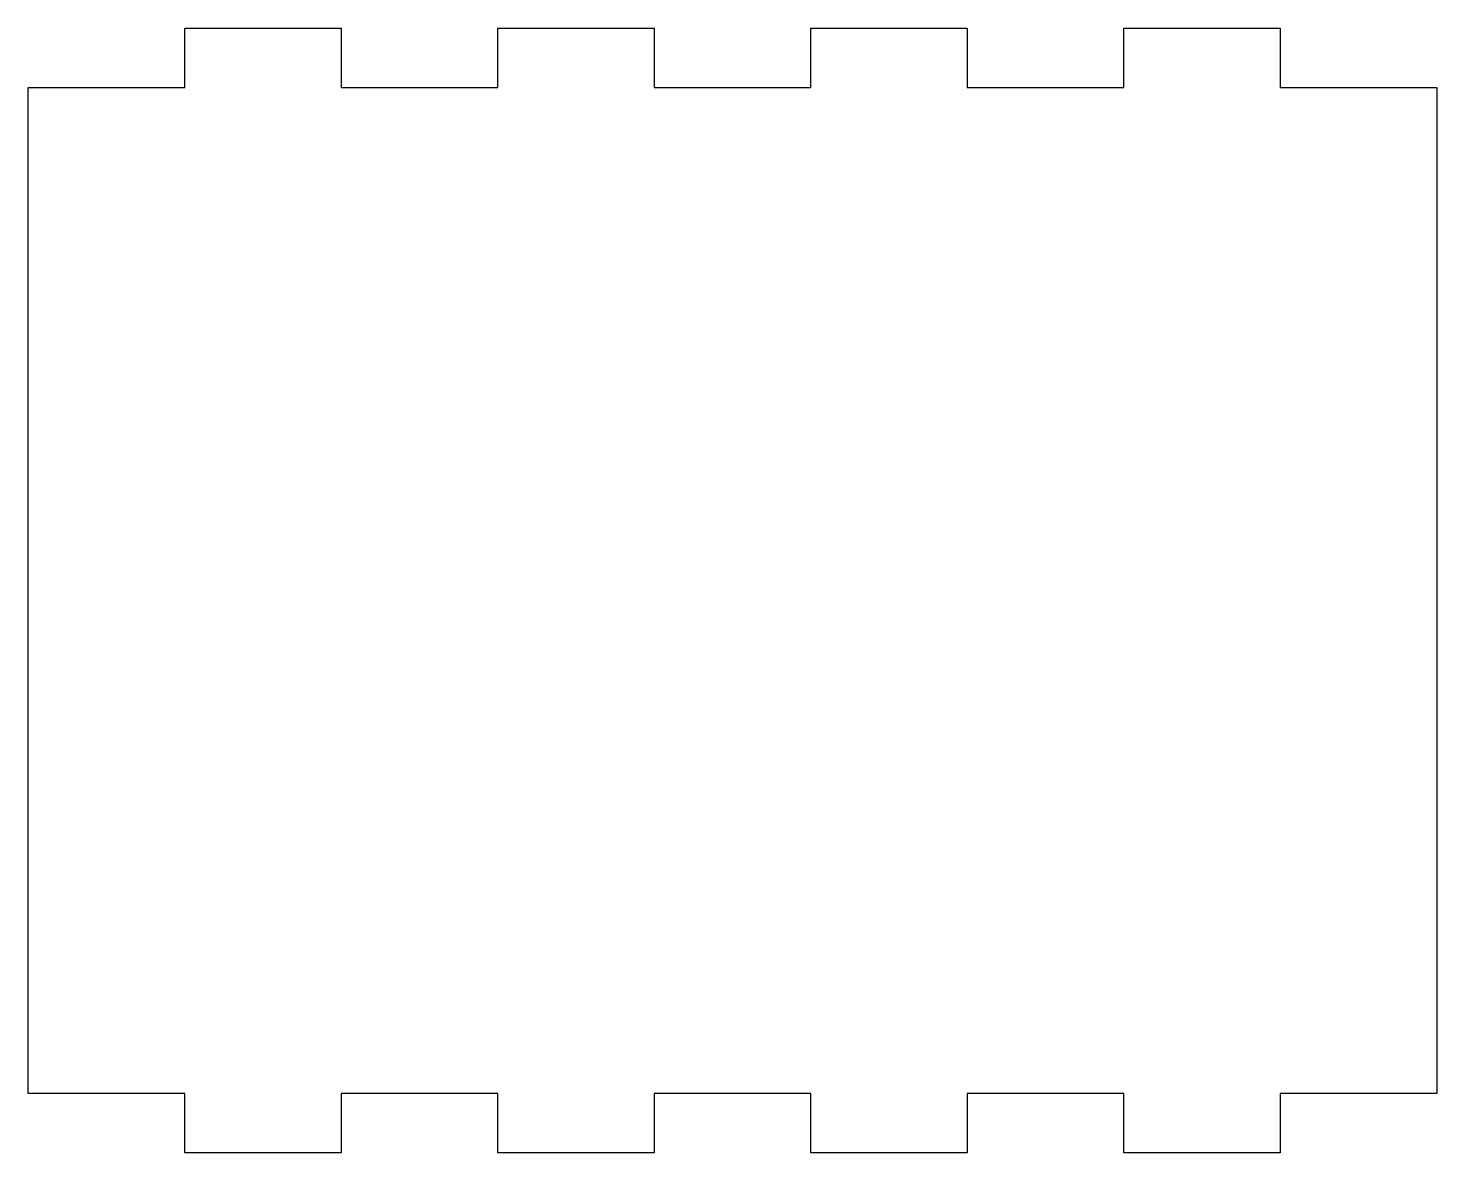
# Model space of a CAD drawing. Extents: x -73 to 67, y -56 to 55.
import ezdxf

# ---------------------------------------------------------------- set-up
doc = ezdxf.new("R2010")
doc.units = 0

msp = doc.modelspace()

# ---------------------------------------------------------------- linework, layer by layer
at = {"layer": '1', "color": 1}
for p, q in [((-57.395, 55.4), (-57.394, 55.401)), ((-57.395, 49.5), (-57.395, 55.4)), ((-57.394, 55.401), (-41.839, 55.401)), ((-41.839, 55.401), (-41.838, 55.4)), ((-41.838, 55.4), (-41.838, 49.5)), ((-26.284, 55.4), (-26.283, 55.401)), ((-26.284, 49.5), (-26.284, 55.4)), ((-26.283, 55.401), (-10.728, 55.401)), ((-10.728, 55.401), (-10.727, 55.4)), ((-10.727, 55.4), (-10.727, 49.5)), ((4.827, 55.4), (4.828, 55.401)), ((4.827, 49.5), (4.827, 55.4)), ((4.828, 55.401), (20.383, 55.401)), ((20.383, 55.401), (20.384, 55.4)), ((20.384, 55.4), (20.384, 49.5)), ((35.938, 55.4), (35.939, 55.401)), ((35.938, 49.5), (35.938, 55.4)), ((35.939, 55.401), (51.494, 55.401)), ((51.494, 55.401), (51.495, 55.4)), ((51.495, 55.4), (51.495, 49.5)), ((-72.951, -50.5), (-72.951, 49.5)), ((-72.951, 49.5), (-72.95, 49.5)), ((-72.95, 49.5), (-57.395, 49.5)), ((-41.838, 49.5), (-26.284, 49.5)), ((-10.727, 49.5), (4.827, 49.5)), ((20.384, 49.5), (35.938, 49.5)), ((51.495, 49.5), (67.05, 49.5)), ((67.05, 49.5), (67.05, 49.5)), ((67.05, 49.5), (67.05, -50.5)), ((-72.95, -50.5), (-72.951, -50.5)), ((-57.395, -50.5), (-72.95, -50.5)), ((-57.395, -56.4), (-57.395, -50.5)), ((-26.284, -50.5), (-41.838, -50.5)), ((-41.838, -50.5), (-41.838, -56.4)), ((-26.284, -56.4), (-26.284, -50.5)), ((4.827, -50.5), (-10.727, -50.5)), ((-10.727, -50.5), (-10.727, -56.4)), ((4.827, -56.4), (4.827, -50.5)), ((35.938, -50.5), (20.384, -50.5)), ((20.384, -50.5), (20.384, -56.4)), ((35.938, -56.4), (35.938, -50.5)), ((67.05, -50.5), (51.495, -50.5)), ((51.495, -50.5), (51.495, -56.4)), ((67.05, -50.5), (67.05, -50.5)), ((-57.394, -56.401), (-57.395, -56.4)), ((-41.839, -56.401), (-57.394, -56.401)), ((-41.838, -56.4), (-41.839, -56.401)), ((-26.283, -56.401), (-26.284, -56.4)), ((-10.728, -56.401), (-26.283, -56.401)), ((-10.727, -56.4), (-10.728, -56.401)), ((4.828, -56.401), (4.827, -56.4)), ((20.383, -56.401), (4.828, -56.401)), ((20.384, -56.4), (20.383, -56.401)), ((35.939, -56.401), (35.938, -56.4)), ((51.494, -56.401), (35.939, -56.401)), ((51.495, -56.4), (51.494, -56.401))]:
    msp.add_line(p, q, dxfattribs=at)
at = {"layer": '1', "color": 2}
for p, q in [((-26.283, -56.401), (-26.286, -56.405)), ((-26.281, -56.405), (-26.283, -56.401))]:
    msp.add_line(p, q, dxfattribs=at)
at = {"layer": '1', "color": 3}
for p, q in [((-26.286, -56.405), (-26.286, -56.405, 15)), ((-26.281, -56.405, 15), (-26.281, -56.405, 15)), ((-26.281, -56.405, 15), (-26.281, -56.405))]:
    msp.add_line(p, q, dxfattribs=at)

doc.saveas('drawing.dxf')
